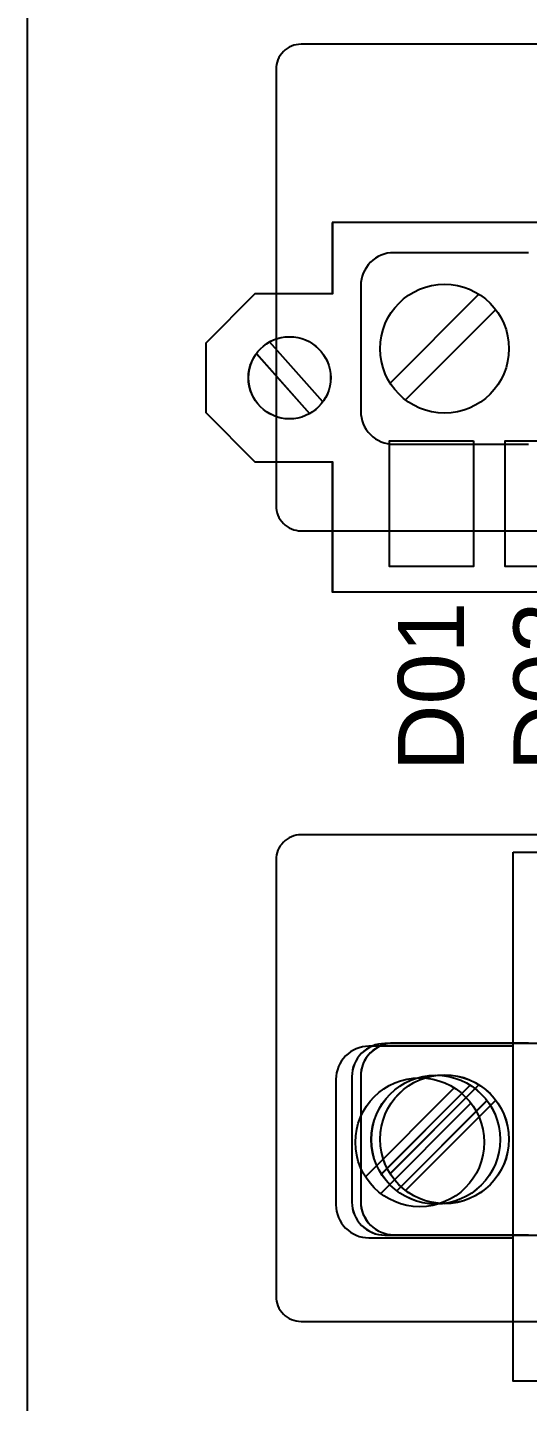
# Model space of a CAD drawing. Extents: x 1.1 to 23.7, y 0.2 to 17.2.
# Drawn here: x 16.63 to 17.227, y 3.431 to 5.069 of the extents above; entities that cross this region are included whole.
import ezdxf

# ---------------------------------------------------------------- set-up
doc = ezdxf.new("R2010")
doc.units = 0
doc.header["$MEASUREMENT"] = 0
for name, color, linetype in [('4_01__0-__NO_CARD', 7, 'CONTINUOUS'), ('4_02__B-___3__DI___4__DO__', 7, 'CONTINUOUS'), ('4_03__1-___4__DI___4__DO', 7, 'CONTINUOUS'), ('4_04__C-___4__DI___4__FHCI', 7, 'CONTINUOUS'), ('4_05__5-___8__AI', 7, 'CONTINUOUS'), ('4_06__6-___4__AI___4__AO', 7, 'CONTINUOUS'), ('4_07__3-___8__DI', 7, 'CONTINUOUS'), ('4_08__D-___4__DI___2__FORM', 7, 'CONTINUOUS'), ('5_01__9-_0-___10__RTD___NO', 7, 'CONTINUOUS'), ('5_02__9-_B-___10__RTD____3', 7, 'CONTINUOUS'), ('5_03__9-_1-___10__RTD____4', 7, 'CONTINUOUS'), ('5_04__9-_C-___10__RTD____4', 7, 'CONTINUOUS'), ('5_05__9-_5-___10__RTD____8', 7, 'CONTINUOUS'), ('5_06__9-_6-___10__RTD____4', 7, 'CONTINUOUS'), ('5_07__9-_71___10__RTD____3', 7, 'CONTINUOUS'), ('5_08__9-_72___10__RTD____5', 7, 'CONTINUOUS'), ('5_09__9-_73___10__RTD____5', 7, 'CONTINUOUS'), ('5_10__9-_74___10__RTD____3', 7, 'CONTINUOUS'), ('5_11__9-_75___10__RTD____5', 7, 'CONTINUOUS'), ('5_12__9-_76___10__RTD____5', 7, 'CONTINUOUS'), ('5_13__9-_3-___10__RTD____8', 7, 'CONTINUOUS'), ('5_14__9-_D-___10__RTD____4', 7, 'CONTINUOUS'), ('6_01__0-__NO_CARD', 7, 'CONTINUOUS'), ('6_02__B-___3__DI___4__DO__', 7, 'CONTINUOUS'), ('6_03__1-___4__DI___4__DO', 7, 'CONTINUOUS'), ('6_04__C-___4__DI___4__FHCI', 7, 'CONTINUOUS'), ('6_05__5-___8__AI', 7, 'CONTINUOUS'), ('6_06__6-___4__AI____4__AO', 7, 'CONTINUOUS'), ('6_07__71___3__AVI', 7, 'CONTINUOUS'), ('6_08__72___5__AVI_W_MONITO', 7, 'CONTINUOUS'), ('6_09__73___5__AVI_W_ADV_ME', 7, 'CONTINUOUS'), ('6_10__74___3__AVI___4__AFD', 7, 'CONTINUOUS'), ('6_11__75___5__AVI___1__ACI', 7, 'CONTINUOUS'), ('6_12__76___5__AVI___1__ACI', 7, 'CONTINUOUS'), ('6_13__3-___8__DI', 7, 'CONTINUOUS'), ('6_14__D-___4__DI___3__DO__', 7, 'CONTINUOUS'), ('7_00______DWG_', 7, 'CONTINUOUS')]:
    doc.layers.add(name, color=color, linetype=linetype)
doc.styles.add('ARIAL', font='arial.ttf')

msp = doc.modelspace()

# ---------------------------------------------------------------- linework, layer by layer
at = {"layer": '4_01__0-__NO_CARD'}
msp.add_lwpolyline([(18.5791, 5.0493), (17.6139, 5.0493, 0.414214), (17.584, 5.0194), (17.584, 5.0043), (17.344, 5.0043), (17.344, 5.0194, 0.414214), (17.3141, 5.0493), (16.9564, 5.0493, 0.414973), (16.9265, 5.0194), (16.9265, 4.4992, 0.414973), (16.9564, 4.4693), (17.3141, 4.4693, 0.414214), (17.344, 4.4992), (17.344, 4.5143), (17.584, 4.5143), (17.584, 4.4992, 0.414214), (17.6139, 4.4693), (18.5791, 4.4693, 0.414214)], format="xyb", dxfattribs=at)
at = {"layer": '4_02__B-___3__DI___4__DO__'}
msp.add_lwpolyline([(17.2276, 4.8008), (17.067, 4.8008, 0.414214), (17.0276, 4.7615), (17.0276, 4.6119, 0.414214), (17.067, 4.5725), (17.2276, 4.5725)], format="xyb", dxfattribs=at)
for points in [[(17.0627, 4.6453), (17.1686, 4.7512)], [(17.0811, 4.6253), (17.1887, 4.7329)]]:
    msp.add_lwpolyline(points, dxfattribs=at)
msp.add_circle((17.1276, 4.6864), 0.0768, dxfattribs=at)
at = {"layer": '4_03__1-___4__DI___4__DO'}
msp.add_lwpolyline([(17.2276, 4.8008), (17.067, 4.8008, 0.414214), (17.0276, 4.7615), (17.0276, 4.6119, 0.414214), (17.067, 4.5725), (17.2276, 4.5725)], format="xyb", dxfattribs=at)
for points in [[(17.0627, 4.6453), (17.1686, 4.7512)], [(17.0811, 4.6253), (17.1887, 4.7329)]]:
    msp.add_lwpolyline(points, dxfattribs=at)
msp.add_circle((17.1276, 4.6864), 0.0768, dxfattribs=at)
at = {"layer": '4_04__C-___4__DI___4__FHCI'}
msp.add_lwpolyline([(17.2276, 4.8008), (17.067, 4.8008, 0.414214), (17.0276, 4.7615), (17.0276, 4.6119, 0.414214), (17.067, 4.5725), (17.2276, 4.5725)], format="xyb", dxfattribs=at)
for points in [[(17.0627, 4.6453), (17.1686, 4.7512)], [(17.0811, 4.6253), (17.1887, 4.7329)]]:
    msp.add_lwpolyline(points, dxfattribs=at)
msp.add_circle((17.1276, 4.6864), 0.0768, dxfattribs=at)
at = {"layer": '4_05__5-___8__AI'}
msp.add_lwpolyline([(17.2276, 4.8008), (17.067, 4.8008, 0.414214), (17.0276, 4.7615), (17.0276, 4.6119, 0.414214), (17.067, 4.5725), (17.2276, 4.5725)], format="xyb", dxfattribs=at)
for points in [[(17.0627, 4.6453), (17.1686, 4.7512)], [(17.0811, 4.6253), (17.1887, 4.7329)]]:
    msp.add_lwpolyline(points, dxfattribs=at)
msp.add_circle((17.1276, 4.6864), 0.0768, dxfattribs=at)
at = {"layer": '4_06__6-___4__AI___4__AO'}
msp.add_lwpolyline([(17.2276, 4.8008), (17.067, 4.8008, 0.414214), (17.0276, 4.7615), (17.0276, 4.6119, 0.414214), (17.067, 4.5725), (17.2276, 4.5725)], format="xyb", dxfattribs=at)
for points in [[(17.0627, 4.6453), (17.1686, 4.7512)], [(17.0811, 4.6253), (17.1887, 4.7329)]]:
    msp.add_lwpolyline(points, dxfattribs=at)
msp.add_circle((17.1276, 4.6864), 0.0768, dxfattribs=at)
at = {"layer": '4_07__3-___8__DI'}
msp.add_lwpolyline([(17.2276, 4.8008), (17.067, 4.8008, 0.414214), (17.0276, 4.7615), (17.0276, 4.6119, 0.414214), (17.067, 4.5725), (17.2276, 4.5725)], format="xyb", dxfattribs=at)
for points in [[(17.0627, 4.6453), (17.1686, 4.7512)], [(17.0811, 4.6253), (17.1887, 4.7329)]]:
    msp.add_lwpolyline(points, dxfattribs=at)
msp.add_circle((17.1276, 4.6864), 0.0768, dxfattribs=at)
at = {"layer": '4_08__D-___4__DI___2__FORM'}
msp.add_lwpolyline([(17.2276, 4.8008), (17.067, 4.8008, 0.414214), (17.0276, 4.7615), (17.0276, 4.6119, 0.414214), (17.067, 4.5725), (17.2276, 4.5725)], format="xyb", dxfattribs=at)
for points in [[(17.0627, 4.6453), (17.1686, 4.7512)], [(17.0811, 4.6253), (17.1887, 4.7329)]]:
    msp.add_lwpolyline(points, dxfattribs=at)
msp.add_circle((17.1276, 4.6864), 0.0768, dxfattribs=at)
at = {"layer": '5_01__9-_0-___10__RTD___NO'}
for points in [[(16.9936, 4.8367), (16.9936, 4.7517), (16.9012, 4.7517), (16.8426, 4.6931), (16.8426, 4.6103), (16.9012, 4.5517), (16.9936, 4.5517), (16.9936, 4.3967), (19.1592, 4.3967), (19.1592, 4.5517), (19.2516, 4.5517), (19.3102, 4.6103), (19.3102, 4.6931), (19.2516, 4.7517), (19.1592, 4.7517), (19.1592, 4.8367), (16.9936, 4.8367)], [(16.9822, 4.6229), (16.9187, 4.6945)], [(16.903, 4.6805), (16.9665, 4.609)], [(17.1619, 4.5767), (17.1619, 4.4267), (17.0619, 4.4267), (17.0619, 4.5767), (17.1619, 4.5767)], [(17.2997, 4.5767), (17.2997, 4.4267), (17.1997, 4.4267), (17.1997, 4.5767), (17.2997, 4.5767)]]:
    msp.add_lwpolyline(points, dxfattribs=at)
msp.add_lwpolyline([(18.5791, 4.1069), (17.6139, 4.1069, 0.414214), (17.584, 4.077), (17.584, 4.0619), (17.344, 4.0619), (17.344, 4.077, 0.414214), (17.3141, 4.1069), (16.9564, 4.1069, 0.414973), (16.9265, 4.077), (16.9265, 3.5568, 0.414973), (16.9564, 3.5269), (17.3141, 3.5269, 0.414214), (17.344, 3.5568), (17.344, 3.5719), (17.584, 3.5719), (17.584, 3.5568, 0.414214), (17.6139, 3.5269), (18.5791, 3.5269, 0.414214)], format="xyb", dxfattribs=at)
msp.add_circle((16.9426, 4.6517), 0.049, dxfattribs=at)
at = {"layer": '5_02__9-_B-___10__RTD____3'}
for points in [[(16.9936, 4.8367), (16.9936, 4.7517), (16.9012, 4.7517), (16.8426, 4.6931), (16.8426, 4.6103), (16.9012, 4.5517), (16.9936, 4.5517), (16.9936, 4.3967), (19.1592, 4.3967), (19.1592, 4.5517), (19.2516, 4.5517), (19.3102, 4.6103), (19.3102, 4.6931), (19.2516, 4.7517), (19.1592, 4.7517), (19.1592, 4.8367), (16.9936, 4.8367)], [(16.9822, 4.6229), (16.9187, 4.6945)], [(16.903, 4.6805), (16.9665, 4.609)], [(17.1619, 4.5767), (17.1619, 4.4267), (17.0619, 4.4267), (17.0619, 4.5767), (17.1619, 4.5767)], [(17.2997, 4.5767), (17.2997, 4.4267), (17.1997, 4.4267), (17.1997, 4.5767), (17.2997, 4.5767)], [(17.0626, 3.703), (17.1685, 3.8089)], [(17.081, 3.6829), (17.1886, 3.7905)]]:
    msp.add_lwpolyline(points, dxfattribs=at)
msp.add_lwpolyline([(17.2275, 3.8585), (17.0668, 3.8585, 0.414214), (17.0275, 3.8191), (17.0275, 3.6695, 0.414214), (17.0668, 3.6302), (17.2275, 3.6302)], format="xyb", dxfattribs=at)
for centre, radius in [((16.9426, 4.6517), 0.049), ((17.1275, 3.744), 0.0768)]:
    msp.add_circle(centre, radius, dxfattribs=at)
at = {"layer": '5_03__9-_1-___10__RTD____4'}
for points in [[(16.9936, 4.8367), (16.9936, 4.7517), (16.9012, 4.7517), (16.8426, 4.6931), (16.8426, 4.6103), (16.9012, 4.5517), (16.9936, 4.5517), (16.9936, 4.3967), (19.1592, 4.3967), (19.1592, 4.5517), (19.2516, 4.5517), (19.3102, 4.6103), (19.3102, 4.6931), (19.2516, 4.7517), (19.1592, 4.7517), (19.1592, 4.8367), (16.9936, 4.8367)], [(16.9822, 4.6229), (16.9187, 4.6945)], [(16.903, 4.6805), (16.9665, 4.609)], [(17.1619, 4.5767), (17.1619, 4.4267), (17.0619, 4.4267), (17.0619, 4.5767), (17.1619, 4.5767)], [(17.2997, 4.5767), (17.2997, 4.4267), (17.1997, 4.4267), (17.1997, 4.5767), (17.2997, 4.5767)], [(17.0626, 3.703), (17.1685, 3.8089)], [(17.081, 3.6829), (17.1886, 3.7905)]]:
    msp.add_lwpolyline(points, dxfattribs=at)
msp.add_lwpolyline([(17.2275, 3.8585), (17.0668, 3.8585, 0.414214), (17.0275, 3.8191), (17.0275, 3.6695, 0.414214), (17.0668, 3.6302), (17.2275, 3.6302)], format="xyb", dxfattribs=at)
for centre, radius in [((16.9426, 4.6517), 0.049), ((17.1275, 3.744), 0.0768)]:
    msp.add_circle(centre, radius, dxfattribs=at)
at = {"layer": '5_04__9-_C-___10__RTD____4'}
for points in [[(16.9936, 4.8367), (16.9936, 4.7517), (16.9012, 4.7517), (16.8426, 4.6931), (16.8426, 4.6103), (16.9012, 4.5517), (16.9936, 4.5517), (16.9936, 4.3967), (19.1592, 4.3967), (19.1592, 4.5517), (19.2516, 4.5517), (19.3102, 4.6103), (19.3102, 4.6931), (19.2516, 4.7517), (19.1592, 4.7517), (19.1592, 4.8367), (16.9936, 4.8367)], [(16.9822, 4.6229), (16.9187, 4.6945)], [(16.903, 4.6805), (16.9665, 4.609)], [(17.1619, 4.5767), (17.1619, 4.4267), (17.0619, 4.4267), (17.0619, 4.5767), (17.1619, 4.5767)], [(17.2997, 4.5767), (17.2997, 4.4267), (17.1997, 4.4267), (17.1997, 4.5767), (17.2997, 4.5767)], [(17.0626, 3.703), (17.1685, 3.8089)], [(17.081, 3.6829), (17.1886, 3.7905)]]:
    msp.add_lwpolyline(points, dxfattribs=at)
msp.add_lwpolyline([(17.2275, 3.8585), (17.0668, 3.8585, 0.414214), (17.0275, 3.8191), (17.0275, 3.6695, 0.414214), (17.0668, 3.6302), (17.2275, 3.6302)], format="xyb", dxfattribs=at)
for centre, radius in [((16.9426, 4.6517), 0.049), ((17.1275, 3.744), 0.0768)]:
    msp.add_circle(centre, radius, dxfattribs=at)
at = {"layer": '5_05__9-_5-___10__RTD____8'}
for points in [[(16.9936, 4.8367), (16.9936, 4.7517), (16.9012, 4.7517), (16.8426, 4.6931), (16.8426, 4.6103), (16.9012, 4.5517), (16.9936, 4.5517), (16.9936, 4.3967), (19.1592, 4.3967), (19.1592, 4.5517), (19.2516, 4.5517), (19.3102, 4.6103), (19.3102, 4.6931), (19.2516, 4.7517), (19.1592, 4.7517), (19.1592, 4.8367), (16.9936, 4.8367)], [(16.9822, 4.6229), (16.9187, 4.6945)], [(16.903, 4.6805), (16.9665, 4.609)], [(17.1619, 4.5767), (17.1619, 4.4267), (17.0619, 4.4267), (17.0619, 4.5767), (17.1619, 4.5767)], [(17.2997, 4.5767), (17.2997, 4.4267), (17.1997, 4.4267), (17.1997, 4.5767), (17.2997, 4.5767)], [(17.0626, 3.703), (17.1685, 3.8089)], [(17.081, 3.6829), (17.1886, 3.7905)]]:
    msp.add_lwpolyline(points, dxfattribs=at)
msp.add_lwpolyline([(17.2275, 3.8585), (17.0668, 3.8585, 0.414214), (17.0275, 3.8191), (17.0275, 3.6695, 0.414214), (17.0668, 3.6302), (17.2275, 3.6302)], format="xyb", dxfattribs=at)
for centre, radius in [((16.9426, 4.6517), 0.049), ((17.1275, 3.744), 0.0768)]:
    msp.add_circle(centre, radius, dxfattribs=at)
at = {"layer": '5_06__9-_6-___10__RTD____4'}
for points in [[(16.9936, 4.8367), (16.9936, 4.7517), (16.9012, 4.7517), (16.8426, 4.6931), (16.8426, 4.6103), (16.9012, 4.5517), (16.9936, 4.5517), (16.9936, 4.3967), (19.1592, 4.3967), (19.1592, 4.5517), (19.2516, 4.5517), (19.3102, 4.6103), (19.3102, 4.6931), (19.2516, 4.7517), (19.1592, 4.7517), (19.1592, 4.8367), (16.9936, 4.8367)], [(16.9822, 4.6229), (16.9187, 4.6945)], [(16.903, 4.6805), (16.9665, 4.609)], [(17.1619, 4.5767), (17.1619, 4.4267), (17.0619, 4.4267), (17.0619, 4.5767), (17.1619, 4.5767)], [(17.2997, 4.5767), (17.2997, 4.4267), (17.1997, 4.4267), (17.1997, 4.5767), (17.2997, 4.5767)], [(17.0626, 3.703), (17.1685, 3.8089)], [(17.081, 3.6829), (17.1886, 3.7905)]]:
    msp.add_lwpolyline(points, dxfattribs=at)
msp.add_lwpolyline([(17.2275, 3.8585), (17.0668, 3.8585, 0.414214), (17.0275, 3.8191), (17.0275, 3.6695, 0.414214), (17.0668, 3.6302), (17.2275, 3.6302)], format="xyb", dxfattribs=at)
for centre, radius in [((16.9426, 4.6517), 0.049), ((17.1275, 3.744), 0.0768)]:
    msp.add_circle(centre, radius, dxfattribs=at)
at = {"layer": '5_07__9-_71___10__RTD____3'}
for points in [[(16.9936, 4.8367), (16.9936, 4.7517), (16.9012, 4.7517), (16.8426, 4.6931), (16.8426, 4.6103), (16.9012, 4.5517), (16.9936, 4.5517), (16.9936, 4.3967), (19.1592, 4.3967), (19.1592, 4.5517), (19.2516, 4.5517), (19.3102, 4.6103), (19.3102, 4.6931), (19.2516, 4.7517), (19.1592, 4.7517), (19.1592, 4.8367), (16.9936, 4.8367)], [(16.9822, 4.6229), (16.9187, 4.6945)], [(16.903, 4.6805), (16.9665, 4.609)], [(17.1619, 4.5767), (17.1619, 4.4267), (17.0619, 4.4267), (17.0619, 4.5767), (17.1619, 4.5767)], [(17.2997, 4.5767), (17.2997, 4.4267), (17.1997, 4.4267), (17.1997, 4.5767), (17.2997, 4.5767)], [(17.0331, 3.6994), (17.139, 3.8053)], [(17.0515, 3.6793), (17.159, 3.7869)]]:
    msp.add_lwpolyline(points, dxfattribs=at)
msp.add_lwpolyline([(17.2094, 4.0863), (18.8442, 4.0863), (18.8442, 3.4558), (17.2094, 3.4558)], close=True, dxfattribs=at)
msp.add_lwpolyline([(17.2094, 3.8549), (17.0373, 3.8549, 0.414214), (16.998, 3.8155), (16.998, 3.6659, 0.414214), (17.0373, 3.6266), (17.2094, 3.6266)], format="xyb", dxfattribs=at)
for centre, radius in [((16.9426, 4.6517), 0.049), ((17.098, 3.7404), 0.0768)]:
    msp.add_circle(centre, radius, dxfattribs=at)
at = {"layer": '5_08__9-_72___10__RTD____5'}
for points in [[(16.9936, 4.8367), (16.9936, 4.7517), (16.9012, 4.7517), (16.8426, 4.6931), (16.8426, 4.6103), (16.9012, 4.5517), (16.9936, 4.5517), (16.9936, 4.3967), (19.1592, 4.3967), (19.1592, 4.5517), (19.2516, 4.5517), (19.3102, 4.6103), (19.3102, 4.6931), (19.2516, 4.7517), (19.1592, 4.7517), (19.1592, 4.8367), (16.9936, 4.8367)], [(16.9822, 4.6229), (16.9187, 4.6945)], [(16.903, 4.6805), (16.9665, 4.609)], [(17.1619, 4.5767), (17.1619, 4.4267), (17.0619, 4.4267), (17.0619, 4.5767), (17.1619, 4.5767)], [(17.2997, 4.5767), (17.2997, 4.4267), (17.1997, 4.4267), (17.1997, 4.5767), (17.2997, 4.5767)], [(17.0521, 3.7026), (17.1581, 3.8085)], [(17.0705, 3.6826), (17.1781, 3.7901)]]:
    msp.add_lwpolyline(points, dxfattribs=at)
msp.add_lwpolyline([(17.2623, 3.8581), (17.0564, 3.8581, 0.414214), (17.017, 3.8187), (17.017, 3.6691, 0.414214), (17.0564, 3.6298), (17.2623, 3.6298)], format="xyb", dxfattribs=at)
for centre, radius in [((16.9426, 4.6517), 0.049), ((17.117, 3.7436), 0.0768)]:
    msp.add_circle(centre, radius, dxfattribs=at)
at = {"layer": '5_09__9-_73___10__RTD____5'}
for points in [[(16.9936, 4.8367), (16.9936, 4.7517), (16.9012, 4.7517), (16.8426, 4.6931), (16.8426, 4.6103), (16.9012, 4.5517), (16.9936, 4.5517), (16.9936, 4.3967), (19.1592, 4.3967), (19.1592, 4.5517), (19.2516, 4.5517), (19.3102, 4.6103), (19.3102, 4.6931), (19.2516, 4.7517), (19.1592, 4.7517), (19.1592, 4.8367), (16.9936, 4.8367)], [(16.9822, 4.6229), (16.9187, 4.6945)], [(16.903, 4.6805), (16.9665, 4.609)], [(17.1619, 4.5767), (17.1619, 4.4267), (17.0619, 4.4267), (17.0619, 4.5767), (17.1619, 4.5767)], [(17.2997, 4.5767), (17.2997, 4.4267), (17.1997, 4.4267), (17.1997, 4.5767), (17.2997, 4.5767)], [(17.0521, 3.7026), (17.1581, 3.8085)], [(17.0705, 3.6826), (17.1781, 3.7901)]]:
    msp.add_lwpolyline(points, dxfattribs=at)
msp.add_lwpolyline([(17.2623, 3.8581), (17.0564, 3.8581, 0.414214), (17.017, 3.8187), (17.017, 3.6691, 0.414214), (17.0564, 3.6298), (17.2623, 3.6298)], format="xyb", dxfattribs=at)
for centre, radius in [((16.9426, 4.6517), 0.049), ((17.117, 3.7436), 0.0768)]:
    msp.add_circle(centre, radius, dxfattribs=at)
at = {"layer": '5_10__9-_74___10__RTD____3'}
for points in [[(16.9937, 4.8367), (16.9937, 4.7517), (16.9013, 4.7517), (16.8427, 4.6931), (16.8427, 4.6103), (16.9013, 4.5517), (16.9937, 4.5517), (16.9937, 4.3967), (19.1593, 4.3967), (19.1593, 4.5517), (19.2517, 4.5517), (19.3103, 4.6103), (19.3103, 4.6931), (19.2517, 4.7517), (19.1593, 4.7517), (19.1593, 4.8367), (16.9937, 4.8367)], [(16.9824, 4.6229), (16.9189, 4.6945)], [(16.9031, 4.6805), (16.9666, 4.609)], [(17.162, 4.5767), (17.162, 4.4267), (17.062, 4.4267), (17.062, 4.5767), (17.162, 4.5767)], [(17.2998, 4.5767), (17.2998, 4.4267), (17.1998, 4.4267), (17.1998, 4.5767), (17.2998, 4.5767)], [(17.0331, 3.6994), (17.139, 3.8053)], [(17.0515, 3.6793), (17.159, 3.7869)]]:
    msp.add_lwpolyline(points, dxfattribs=at)
msp.add_lwpolyline([(17.2094, 4.0863), (18.8442, 4.0863), (18.8442, 3.4558), (17.2094, 3.4558)], close=True, dxfattribs=at)
msp.add_lwpolyline([(17.2094, 3.8549), (17.0373, 3.8549, 0.414214), (16.998, 3.8155), (16.998, 3.6659, 0.414214), (17.0373, 3.6266), (17.2094, 3.6266)], format="xyb", dxfattribs=at)
for centre, radius in [((16.9427, 4.6517), 0.049), ((17.098, 3.7404), 0.0768)]:
    msp.add_circle(centre, radius, dxfattribs=at)
at = {"layer": '5_11__9-_75___10__RTD____5'}
for points in [[(16.9937, 4.8367), (16.9937, 4.7517), (16.9013, 4.7517), (16.8427, 4.6931), (16.8427, 4.6103), (16.9013, 4.5517), (16.9937, 4.5517), (16.9937, 4.3967), (19.1593, 4.3967), (19.1593, 4.5517), (19.2517, 4.5517), (19.3103, 4.6103), (19.3103, 4.6931), (19.2517, 4.7517), (19.1593, 4.7517), (19.1593, 4.8367), (16.9937, 4.8367)], [(16.9824, 4.6229), (16.9189, 4.6945)], [(16.9031, 4.6805), (16.9666, 4.609)], [(17.162, 4.5767), (17.162, 4.4267), (17.062, 4.4267), (17.062, 4.5767), (17.162, 4.5767)], [(17.2998, 4.5767), (17.2998, 4.4267), (17.1998, 4.4267), (17.1998, 4.5767), (17.2998, 4.5767)], [(17.0523, 3.7026), (17.1582, 3.8085)], [(17.0706, 3.6826), (17.1782, 3.7901)]]:
    msp.add_lwpolyline(points, dxfattribs=at)
msp.add_lwpolyline([(17.2624, 3.8581), (17.0565, 3.8581, 0.414214), (17.0171, 3.8187), (17.0171, 3.6691, 0.414214), (17.0565, 3.6298), (17.2624, 3.6298)], format="xyb", dxfattribs=at)
for centre, radius in [((16.9427, 4.6517), 0.049), ((17.1171, 3.7436), 0.0768)]:
    msp.add_circle(centre, radius, dxfattribs=at)
at = {"layer": '5_12__9-_76___10__RTD____5'}
for points in [[(16.9937, 4.8367), (16.9937, 4.7517), (16.9013, 4.7517), (16.8427, 4.6931), (16.8427, 4.6103), (16.9013, 4.5517), (16.9937, 4.5517), (16.9937, 4.3967), (19.1593, 4.3967), (19.1593, 4.5517), (19.2517, 4.5517), (19.3103, 4.6103), (19.3103, 4.6931), (19.2517, 4.7517), (19.1593, 4.7517), (19.1593, 4.8367), (16.9937, 4.8367)], [(16.9824, 4.6229), (16.9189, 4.6945)], [(16.9031, 4.6805), (16.9666, 4.609)], [(17.162, 4.5767), (17.162, 4.4267), (17.062, 4.4267), (17.062, 4.5767), (17.162, 4.5767)], [(17.2998, 4.5767), (17.2998, 4.4267), (17.1998, 4.4267), (17.1998, 4.5767), (17.2998, 4.5767)], [(17.0523, 3.7026), (17.1582, 3.8085)], [(17.0706, 3.6826), (17.1782, 3.7901)]]:
    msp.add_lwpolyline(points, dxfattribs=at)
msp.add_lwpolyline([(17.2624, 3.8581), (17.0565, 3.8581, 0.414214), (17.0171, 3.8187), (17.0171, 3.6691, 0.414214), (17.0565, 3.6298), (17.2624, 3.6298)], format="xyb", dxfattribs=at)
for centre, radius in [((16.9427, 4.6517), 0.049), ((17.1171, 3.7436), 0.0768)]:
    msp.add_circle(centre, radius, dxfattribs=at)
at = {"layer": '5_13__9-_3-___10__RTD____8'}
for points in [[(16.9937, 4.8367), (16.9937, 4.7517), (16.9013, 4.7517), (16.8427, 4.6931), (16.8427, 4.6103), (16.9013, 4.5517), (16.9937, 4.5517), (16.9937, 4.3967), (19.1593, 4.3967), (19.1593, 4.5517), (19.2517, 4.5517), (19.3103, 4.6103), (19.3103, 4.6931), (19.2517, 4.7517), (19.1593, 4.7517), (19.1593, 4.8367), (16.9937, 4.8367)], [(16.9824, 4.6229), (16.9189, 4.6945)], [(16.9031, 4.6805), (16.9666, 4.609)], [(17.162, 4.5767), (17.162, 4.4267), (17.062, 4.4267), (17.062, 4.5767), (17.162, 4.5767)], [(17.2998, 4.5767), (17.2998, 4.4267), (17.1998, 4.4267), (17.1998, 4.5767), (17.2998, 4.5767)], [(17.0627, 3.703), (17.1686, 3.8089)], [(17.0811, 3.6829), (17.1887, 3.7905)]]:
    msp.add_lwpolyline(points, dxfattribs=at)
msp.add_lwpolyline([(17.2276, 3.8585), (17.067, 3.8585, 0.414214), (17.0276, 3.8191), (17.0276, 3.6695, 0.414214), (17.067, 3.6302), (17.2276, 3.6302)], format="xyb", dxfattribs=at)
for centre, radius in [((16.9427, 4.6517), 0.049), ((17.1276, 3.744), 0.0768)]:
    msp.add_circle(centre, radius, dxfattribs=at)
at = {"layer": '5_14__9-_D-___10__RTD____4'}
for points in [[(16.9937, 4.8367), (16.9937, 4.7517), (16.9013, 4.7517), (16.8427, 4.6931), (16.8427, 4.6103), (16.9013, 4.5517), (16.9937, 4.5517), (16.9937, 4.3967), (19.1593, 4.3967), (19.1593, 4.5517), (19.2517, 4.5517), (19.3103, 4.6103), (19.3103, 4.6931), (19.2517, 4.7517), (19.1593, 4.7517), (19.1593, 4.8367), (16.9937, 4.8367)], [(16.9824, 4.6229), (16.9189, 4.6945)], [(16.9031, 4.6805), (16.9666, 4.609)], [(17.162, 4.5767), (17.162, 4.4267), (17.062, 4.4267), (17.062, 4.5767), (17.162, 4.5767)], [(17.2998, 4.5767), (17.2998, 4.4267), (17.1998, 4.4267), (17.1998, 4.5767), (17.2998, 4.5767)], [(17.0627, 3.7031), (17.1686, 3.809)], [(17.0811, 3.683), (17.1887, 3.7906)]]:
    msp.add_lwpolyline(points, dxfattribs=at)
msp.add_lwpolyline([(17.2276, 3.8586), (17.067, 3.8586, 0.414214), (17.0276, 3.8192), (17.0276, 3.6696, 0.414214), (17.067, 3.6302), (17.2276, 3.6302)], format="xyb", dxfattribs=at)
for centre, radius in [((16.9427, 4.6517), 0.049), ((17.1276, 3.7441), 0.0768)]:
    msp.add_circle(centre, radius, dxfattribs=at)
at = {"layer": '6_01__0-__NO_CARD'}
msp.add_lwpolyline([(18.5791, 4.1069), (17.6139, 4.1069, 0.414214), (17.584, 4.077), (17.584, 4.0619), (17.344, 4.0619), (17.344, 4.077, 0.414214), (17.3141, 4.1069), (16.9564, 4.1069, 0.414973), (16.9265, 4.077), (16.9265, 3.5568, 0.414973), (16.9564, 3.5269), (17.3141, 3.5269, 0.414214), (17.344, 3.5568), (17.344, 3.5719), (17.584, 3.5719), (17.584, 3.5568, 0.414214), (17.6139, 3.5269), (18.5791, 3.5269, 0.414214)], format="xyb", dxfattribs=at)
at = {"layer": '6_02__B-___3__DI___4__DO__'}
msp.add_lwpolyline([(17.2276, 3.8585), (17.067, 3.8585, 0.414214), (17.0276, 3.8191), (17.0276, 3.6695, 0.414214), (17.067, 3.6302), (17.2276, 3.6302)], format="xyb", dxfattribs=at)
for points in [[(17.0627, 3.703), (17.1686, 3.8089)], [(17.0811, 3.6829), (17.1887, 3.7905)]]:
    msp.add_lwpolyline(points, dxfattribs=at)
msp.add_circle((17.1276, 3.744), 0.0768, dxfattribs=at)
at = {"layer": '6_03__1-___4__DI___4__DO'}
msp.add_lwpolyline([(17.2276, 3.8585), (17.067, 3.8585, 0.414214), (17.0276, 3.8191), (17.0276, 3.6695, 0.414214), (17.067, 3.6302), (17.2276, 3.6302)], format="xyb", dxfattribs=at)
for points in [[(17.0627, 3.703), (17.1686, 3.8089)], [(17.0811, 3.6829), (17.1887, 3.7905)]]:
    msp.add_lwpolyline(points, dxfattribs=at)
msp.add_circle((17.1276, 3.744), 0.0768, dxfattribs=at)
at = {"layer": '6_04__C-___4__DI___4__FHCI'}
msp.add_lwpolyline([(17.2276, 3.8585), (17.067, 3.8585, 0.414214), (17.0276, 3.8191), (17.0276, 3.6695, 0.414214), (17.067, 3.6302), (17.2276, 3.6302)], format="xyb", dxfattribs=at)
for points in [[(17.0627, 3.703), (17.1686, 3.8089)], [(17.0811, 3.6829), (17.1887, 3.7905)]]:
    msp.add_lwpolyline(points, dxfattribs=at)
msp.add_circle((17.1276, 3.744), 0.0768, dxfattribs=at)
at = {"layer": '6_05__5-___8__AI'}
msp.add_lwpolyline([(17.2276, 3.8585), (17.067, 3.8585, 0.414214), (17.0276, 3.8191), (17.0276, 3.6695, 0.414214), (17.067, 3.6302), (17.2276, 3.6302)], format="xyb", dxfattribs=at)
for points in [[(17.0627, 3.703), (17.1686, 3.8089)], [(17.0811, 3.6829), (17.1887, 3.7905)]]:
    msp.add_lwpolyline(points, dxfattribs=at)
msp.add_circle((17.1276, 3.744), 0.0768, dxfattribs=at)
at = {"layer": '6_06__6-___4__AI____4__AO'}
msp.add_lwpolyline([(17.2276, 3.8585), (17.067, 3.8585, 0.414214), (17.0276, 3.8191), (17.0276, 3.6695, 0.414214), (17.067, 3.6302), (17.2276, 3.6302)], format="xyb", dxfattribs=at)
for points in [[(17.0627, 3.703), (17.1686, 3.8089)], [(17.0811, 3.6829), (17.1887, 3.7905)]]:
    msp.add_lwpolyline(points, dxfattribs=at)
msp.add_circle((17.1276, 3.744), 0.0768, dxfattribs=at)
at = {"layer": '6_07__71___3__AVI'}
msp.add_lwpolyline([(17.2094, 4.0863), (18.8442, 4.0863), (18.8442, 3.4558), (17.2094, 3.4558)], close=True, dxfattribs=at)
msp.add_lwpolyline([(17.2094, 3.8549), (17.0373, 3.8549, 0.414214), (16.998, 3.8155), (16.998, 3.6659, 0.414214), (17.0373, 3.6266), (17.2094, 3.6266)], format="xyb", dxfattribs=at)
for points in [[(17.0331, 3.6994), (17.139, 3.8053)], [(17.0515, 3.6793), (17.159, 3.7869)]]:
    msp.add_lwpolyline(points, dxfattribs=at)
msp.add_circle((17.098, 3.7404), 0.0768, dxfattribs=at)
at = {"layer": '6_08__72___5__AVI_W_MONITO'}
msp.add_lwpolyline([(17.2623, 3.8581), (17.0564, 3.8581, 0.414214), (17.017, 3.8187), (17.017, 3.6691, 0.414214), (17.0564, 3.6298), (17.2623, 3.6298)], format="xyb", dxfattribs=at)
for points in [[(17.0521, 3.7026), (17.1581, 3.8085)], [(17.0705, 3.6826), (17.1781, 3.7901)]]:
    msp.add_lwpolyline(points, dxfattribs=at)
msp.add_circle((17.117, 3.7436), 0.0768, dxfattribs=at)
at = {"layer": '6_09__73___5__AVI_W_ADV_ME'}
msp.add_lwpolyline([(17.2623, 3.8581), (17.0564, 3.8581, 0.414214), (17.017, 3.8187), (17.017, 3.6691, 0.414214), (17.0564, 3.6298), (17.2623, 3.6298)], format="xyb", dxfattribs=at)
for points in [[(17.0521, 3.7026), (17.1581, 3.8085)], [(17.0705, 3.6826), (17.1781, 3.7901)]]:
    msp.add_lwpolyline(points, dxfattribs=at)
msp.add_circle((17.117, 3.7436), 0.0768, dxfattribs=at)
at = {"layer": '6_10__74___3__AVI___4__AFD'}
msp.add_lwpolyline([(17.2094, 4.0863), (18.8442, 4.0863), (18.8442, 3.4558), (17.2094, 3.4558)], close=True, dxfattribs=at)
msp.add_lwpolyline([(17.2094, 3.8549), (17.0373, 3.8549, 0.414214), (16.998, 3.8155), (16.998, 3.6659, 0.414214), (17.0373, 3.6266), (17.2094, 3.6266)], format="xyb", dxfattribs=at)
for points in [[(17.0331, 3.6994), (17.139, 3.8053)], [(17.0515, 3.6793), (17.159, 3.7869)]]:
    msp.add_lwpolyline(points, dxfattribs=at)
msp.add_circle((17.098, 3.7404), 0.0768, dxfattribs=at)
at = {"layer": '6_11__75___5__AVI___1__ACI'}
msp.add_lwpolyline([(17.2623, 3.8581), (17.0564, 3.8581, 0.414214), (17.017, 3.8187), (17.017, 3.6691, 0.414214), (17.0564, 3.6298), (17.2623, 3.6298)], format="xyb", dxfattribs=at)
for points in [[(17.0521, 3.7026), (17.1581, 3.8085)], [(17.0705, 3.6826), (17.1781, 3.7901)]]:
    msp.add_lwpolyline(points, dxfattribs=at)
msp.add_circle((17.117, 3.7436), 0.0768, dxfattribs=at)
at = {"layer": '6_12__76___5__AVI___1__ACI'}
msp.add_lwpolyline([(17.2623, 3.8581), (17.0564, 3.8581, 0.414214), (17.017, 3.8187), (17.017, 3.6691, 0.414214), (17.0564, 3.6298), (17.2623, 3.6298)], format="xyb", dxfattribs=at)
for points in [[(17.0521, 3.7026), (17.1581, 3.8085)], [(17.0705, 3.6826), (17.1781, 3.7901)]]:
    msp.add_lwpolyline(points, dxfattribs=at)
msp.add_circle((17.117, 3.7436), 0.0768, dxfattribs=at)
at = {"layer": '6_13__3-___8__DI'}
msp.add_lwpolyline([(17.2276, 3.8585), (17.067, 3.8585, 0.414214), (17.0276, 3.8191), (17.0276, 3.6695, 0.414214), (17.067, 3.6302), (17.2276, 3.6302)], format="xyb", dxfattribs=at)
for points in [[(17.0627, 3.703), (17.1686, 3.8089)], [(17.0811, 3.6829), (17.1887, 3.7905)]]:
    msp.add_lwpolyline(points, dxfattribs=at)
msp.add_circle((17.1276, 3.744), 0.0768, dxfattribs=at)
at = {"layer": '6_14__D-___4__DI___3__DO__'}
msp.add_lwpolyline([(17.2276, 3.8585), (17.067, 3.8585, 0.414214), (17.0276, 3.8191), (17.0276, 3.6695, 0.414214), (17.067, 3.6302), (17.2276, 3.6302)], format="xyb", dxfattribs=at)
for points in [[(17.0627, 3.703), (17.1686, 3.8089)], [(17.0811, 3.6829), (17.1887, 3.7905)]]:
    msp.add_lwpolyline(points, dxfattribs=at)
msp.add_circle((17.1276, 3.744), 0.0768, dxfattribs=at)
at = {"layer": '7_00______DWG_'}
msp.add_lwpolyline([(16.9941, 8.8621), (21.6595, 8.8621, -0.414214), (21.7382, 8.7834), (21.7382, 8.6948, 0.414214), (21.8563, 8.5767), (21.9449, 8.5767, -0.414214), (22.0236, 8.498), (22.0236, 1.9428, -0.414214), (21.9449, 1.8641), (21.8563, 1.8641, 0.414214), (21.7382, 1.746), (21.7382, 1.6574, -0.414214), (21.6595, 1.5787), (16.9941, 1.5787, -0.414214), (16.9154, 1.6574), (16.9154, 1.746, 0.414214), (16.7973, 1.8641), (16.7087, 1.8641, -0.414214), (16.6299, 1.9428), (16.6299, 8.498, -0.414214), (16.7087, 8.5767), (16.7973, 8.5767, 0.414214), (16.9154, 8.6948), (16.9154, 8.7834, -0.414214)], format="xyb", close=True, dxfattribs=at)

# ---------------------------------------------------------------- texts
at = {"layer": '5_01__9-_0-___10__RTD___NO', "style": 'ARIAL'}
for s, p in [('D01', (17.1505, 4.1829)), ('D02', (17.2884, 4.1829))]:
    msp.add_text(s, height=0.07867, rotation=90, dxfattribs=at).set_placement(p)
at = {"layer": '5_02__9-_B-___10__RTD____3', "style": 'ARIAL'}
for s, p in [('D01', (17.1505, 4.1829)), ('D02', (17.2884, 4.1829))]:
    msp.add_text(s, height=0.07867, rotation=90, dxfattribs=at).set_placement(p)
at = {"layer": '5_03__9-_1-___10__RTD____4', "style": 'ARIAL'}
for s, p in [('D01', (17.1505, 4.1829)), ('D02', (17.2884, 4.1829))]:
    msp.add_text(s, height=0.07867, rotation=90, dxfattribs=at).set_placement(p)
at = {"layer": '5_04__9-_C-___10__RTD____4', "style": 'ARIAL'}
for s, p in [('D01', (17.1505, 4.1829)), ('D02', (17.2884, 4.1829))]:
    msp.add_text(s, height=0.07867, rotation=90, dxfattribs=at).set_placement(p)
at = {"layer": '5_05__9-_5-___10__RTD____8', "style": 'ARIAL'}
for s, p in [('D01', (17.1505, 4.1829)), ('D02', (17.2884, 4.1829))]:
    msp.add_text(s, height=0.07867, rotation=90, dxfattribs=at).set_placement(p)
at = {"layer": '5_06__9-_6-___10__RTD____4', "style": 'ARIAL'}
for s, p in [('D01', (17.1505, 4.1829)), ('D02', (17.2884, 4.1829))]:
    msp.add_text(s, height=0.07867, rotation=90, dxfattribs=at).set_placement(p)
at = {"layer": '5_07__9-_71___10__RTD____3', "style": 'ARIAL'}
for s, p in [('D01', (17.1505, 4.1829)), ('D02', (17.2884, 4.1829))]:
    msp.add_text(s, height=0.07867, rotation=90, dxfattribs=at).set_placement(p)
at = {"layer": '5_08__9-_72___10__RTD____5', "style": 'ARIAL'}
for s, p in [('D01', (17.1505, 4.1829)), ('D02', (17.2884, 4.1829))]:
    msp.add_text(s, height=0.07867, rotation=90, dxfattribs=at).set_placement(p)
at = {"layer": '5_09__9-_73___10__RTD____5', "style": 'ARIAL'}
for s, p in [('D01', (17.1505, 4.1829)), ('D02', (17.2884, 4.1829))]:
    msp.add_text(s, height=0.07867, rotation=90, dxfattribs=at).set_placement(p)
at = {"layer": '5_10__9-_74___10__RTD____3', "style": 'ARIAL'}
for s, p in [('D01', (17.1507, 4.1829)), ('D02', (17.2885, 4.1829))]:
    msp.add_text(s, height=0.07867, rotation=90, dxfattribs=at).set_placement(p)
at = {"layer": '5_11__9-_75___10__RTD____5', "style": 'ARIAL'}
for s, p in [('D01', (17.1507, 4.1829)), ('D02', (17.2885, 4.1829))]:
    msp.add_text(s, height=0.07867, rotation=90, dxfattribs=at).set_placement(p)
at = {"layer": '5_12__9-_76___10__RTD____5', "style": 'ARIAL'}
for s, p in [('D01', (17.1507, 4.1829)), ('D02', (17.2885, 4.1829))]:
    msp.add_text(s, height=0.07867, rotation=90, dxfattribs=at).set_placement(p)
at = {"layer": '5_13__9-_3-___10__RTD____8', "style": 'ARIAL'}
for s, p in [('D01', (17.1507, 4.1829)), ('D02', (17.2885, 4.1829))]:
    msp.add_text(s, height=0.07867, rotation=90, dxfattribs=at).set_placement(p)
at = {"layer": '5_14__9-_D-___10__RTD____4', "style": 'ARIAL'}
for s, p in [('D01', (17.1507, 4.1829)), ('D02', (17.2885, 4.1829))]:
    msp.add_text(s, height=0.07867, rotation=90, dxfattribs=at).set_placement(p)

doc.saveas('drawing.dxf')
